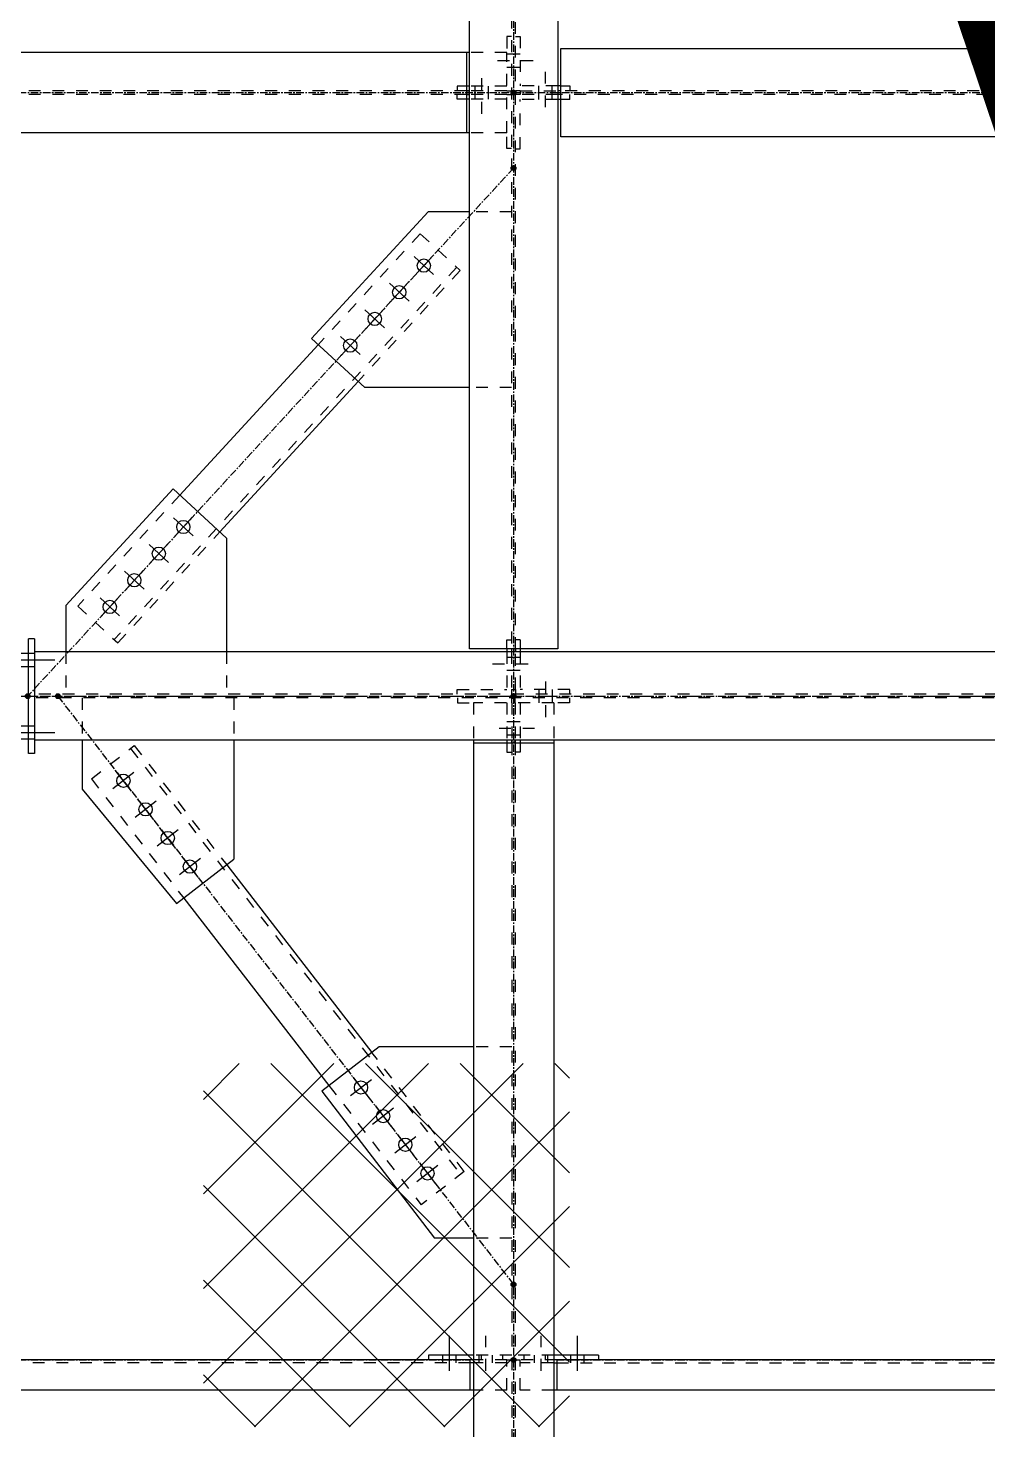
# Model space of a CAD drawing. Header units: inches. Extents: x 209270 to 234360, y -180214 to -150194.
# Drawn here: x 217307 to 218898, y -159580 to -157257 of the extents above; entities that cross this region are included whole.
import ezdxf

# ---------------------------------------------------------------- set-up
doc = ezdxf.new("R2010")
doc.units = ezdxf.units.IN
doc.header["$LTSCALE"] = 10
doc.header["$MEASUREMENT"] = 0
for name, pattern in [('CENTER', [2, 1.25, -0.25, 0.25, -0.25]), ('DXK_LINE_DOT2', [3.9198, 1.9599, -1.9599]), ('DXK_LINE_DOT5', [7.8785, 2.979, -0.9799, 0.9799, -0.9799, 0.9799, -0.9799]), ('PHANTOM', [2.5, 1.25, -0.25, 0.25, -0.25, 0.25, -0.25])]:
    doc.linetypes.add(name, pattern=pattern)
doc.layers.get('0').update_dxf_attribs({"color": 1})
for name, color, linetype in [('_STR_0', 5, 'Continuous'), ('_STR_1', 5, 'Continuous'), ('_STR_2', 5, 'Continuous'), ('_STR_4', 5, 'Continuous')]:
    doc.layers.add(name, color=color, linetype=linetype)
for name, color, linetype, lineweight in [('DIM.', 1, 'Continuous', 13), ('hoist', 1, 'Continuous', 9), ('PANTHOM', 1, 'PHANTOM', 0)]:
    doc.layers.add(name, color=color, linetype=linetype, lineweight=lineweight)

# ---------------------------------------------------------------- blocks, each defined once
blk = doc.blocks.new('A$C67244592')
at = {"layer": 'hoist', "lineweight": 0, "const_width": 62.5}
blk.add_lwpolyline([(0, -500), (4.3, 5159.9, 0.081795), (-153.3, 6122), (-1342.4, 9643.9, -0.081584), (-1500.1, 10603.6), (-1500.1, 15050)], format="xyb", dxfattribs=at)
blk = doc.blocks.new('GridLine-116860372-116906 - 114867')
at = {"layer": '_STR_2', "linetype": 'DXK_LINE_DOT5'}
blk.add_line((211379.7, -158363.7), (228961.1, -158363.7), dxfattribs=at)
blk = doc.blocks.new('Part-116860372-114947 - 114867')
at = {"layer": '_STR_4', "linetype": 'Continuous'}
for points in [[(218111.9, -158367.7, -1), (218111.9, -158359.7, -1)], [(218111.9, -160167.7, -1), (218111.9, -160159.7, -1)]]:
    blk.add_hatch(color=256, dxfattribs=at).paths.add_polyline_path(points)
at = {"layer": '_STR_1', "linetype": 'DXK_LINE_DOT2'}
for p, q in [((218045.3, -158374.8), (218045.3, -158441.9)), ((218178.5, -158374.8), (218045.3, -158374.8)), ((218109, -158374.8), (218109, -158436.9)), ((218114.7, -158374.8), (218114.7, -158436.9)), ((218178.5, -158374.8), (218178.5, -158436.9)), ((218109, -158441.9), (218109, -160033.7)), ((218114.7, -158441.9), (218114.7, -160033.7)), ((218045.3, -160038.7), (218045.3, -160150.7)), ((218109, -160038.7), (218109, -160150.7)), ((218114.7, -160038.7), (218114.7, -160150.7)), ((218178.5, -160038.7), (218178.5, -160150.7)), ((218178.5, -160150.7), (218045.3, -160150.7))]:
    blk.add_line(p, q, dxfattribs=at)
at = {"layer": '_STR_2', "linetype": 'Continuous'}
for p, q in [((218045.3, -158436.9), (218045.3, -160038.7)), ((218109, -158436.9), (218109, -158441.9)), ((218114.7, -158436.9), (218114.7, -158441.9)), ((218178.5, -158436.9), (218178.5, -160038.7)), ((218178.5, -158441.9), (218045.3, -158441.9)), ((218178.5, -160033.7), (218045.3, -160033.7)), ((218109, -160033.7), (218109, -160038.7)), ((218114.7, -160033.7), (218114.7, -160038.7))]:
    blk.add_line(p, q, dxfattribs=at)
at = {"layer": '_STR_4', "linetype": 'CENTER'}
blk.add_line((218111.9, -158363.7), (218111.9, -160163.7), dxfattribs=at)
at = {"layer": '_STR_4', "linetype": 'Continuous'}
for centre in [(218111.9, -158363.7), (218111.9, -160163.7)]:
    blk.add_circle(centre, 4, dxfattribs=at)
blk = doc.blocks.new('Bolt-116860372-115545 - 114867')
at = {"layer": '_STR_1', "linetype": 'DXK_LINE_DOT2'}
for p, q in [((218136, -158310.5), (218068, -158310.5)), ((218108.7, -158299.5), (218100.7, -158299.5)), ((218115, -158299.5), (218108.7, -158299.5)), ((218123, -158299.5), (218115, -158299.5)), ((218108.7, -158321.5), (218100.7, -158321.5)), ((218115, -158321.5), (218108.7, -158321.5)), ((218123, -158321.5), (218115, -158321.5))]:
    blk.add_line(p, q, dxfattribs=at)
blk = doc.blocks.new('Part-116860372-115573 - 114867')
at = {"layer": '_STR_1', "linetype": 'DXK_LINE_DOT2'}
for p, q in [((218115, -157270.5), (218123, -157270.5)), ((218123, -157270.5), (218123, -157352.5)), ((218123, -157360.5), (218115, -157360.5)), ((218185.1, -157352.5), (218123, -157352.5)), ((218190.1, -157360.5), (218185.1, -157360.5)), ((218190.1, -157352.5), (218205, -157352.5)), ((218205, -157352.5), (218205, -157360.5))]:
    blk.add_line(p, q, dxfattribs=at)
at = {"layer": '_STR_2', "linetype": 'Continuous'}
blk.add_line((218190.1, -157352.5), (218185.1, -157352.5), dxfattribs=at)
blk = doc.blocks.new('Part-116860372-115577 - 114867')
at = {"layer": '_STR_1', "linetype": 'DXK_LINE_DOT2'}
for p, q in [((218018.7, -157374.5), (218018.7, -157366.5)), ((218033.7, -157366.5), (218038.7, -157366.5)), ((218100.7, -157366.5), (218108.7, -157366.5)), ((218033.7, -157374.5), (218018.7, -157374.5)), ((218100.7, -157374.5), (218038.7, -157374.5)), ((218100.7, -157456.5), (218100.7, -157430.3)), ((218108.7, -157456.5), (218100.7, -157456.5))]:
    blk.add_line(p, q, dxfattribs=at)
at = {"layer": '_STR_2', "linetype": 'Continuous'}
blk.add_line((218038.7, -157374.5), (218033.7, -157374.5), dxfattribs=at)
blk = doc.blocks.new('Part-116860372-115042 - 114867')
at = {"layer": '_STR_4', "linetype": 'Continuous'}
for points in [[(218111.9, -159467.7, -1), (218111.9, -159459.7, -1)], [(219211.9, -159467.7, -1), (219211.9, -159459.7, -1)]]:
    blk.add_hatch(color=256, dxfattribs=at).paths.add_polyline_path(points)
at = {"layer": '_STR_1', "linetype": 'DXK_LINE_DOT2'}
for p, q in [((218122.7, -159513.7), (218122.7, -159463.7)), ((218183.5, -159463.7), (218122.7, -159463.7)), ((218178.5, -159468.7), (218122.7, -159468.7)), ((218183.5, -159468.7), (219140.3, -159468.7)), ((219201, -159463.7), (219140.3, -159463.7)), ((219201, -159468.7), (219145.3, -159468.7)), ((219201, -159513.7), (219201, -159463.7)), ((218178.5, -159513.7), (218122.7, -159513.7)), ((219201, -159513.7), (219145.3, -159513.7))]:
    blk.add_line(p, q, dxfattribs=at)
at = {"layer": '_STR_2', "linetype": 'Continuous'}
for p, q in [((218178.5, -159468.7), (218183.5, -159468.7)), ((219140.3, -159463.7), (218183.5, -159463.7)), ((218183.5, -159463.7), (218183.5, -159513.7)), ((219140.3, -159463.7), (219140.3, -159513.7)), ((219145.3, -159468.7), (219140.3, -159468.7)), ((219145.3, -159513.7), (218178.5, -159513.7))]:
    blk.add_line(p, q, dxfattribs=at)
at = {"layer": '_STR_4', "linetype": 'CENTER'}
for p, q in [((218111.9, -159463.7), (218122.7, -159463.7)), ((218183.5, -159463.7), (219140.3, -159463.7)), ((219201, -159463.7), (219211.9, -159463.7))]:
    blk.add_line(p, q, dxfattribs=at)
at = {"layer": '_STR_4', "linetype": 'Continuous'}
for centre in [(218111.9, -159463.7), (219211.9, -159463.7)]:
    blk.add_circle(centre, 4, dxfattribs=at)
blk = doc.blocks.new('Bolt-116860372-115581 - 114867')
at = {"layer": '_STR_1', "linetype": 'DXK_LINE_DOT2'}
for p, q in [((218085.5, -157310.5), (218158.5, -157310.5)), ((218100.7, -157299.5), (218108.7, -157299.5)), ((218100.7, -157321.5), (218108.7, -157321.5)), ((218108.7, -157299.5), (218115, -157299.5)), ((218108.7, -157321.5), (218115, -157321.5)), ((218115, -157299.5), (218123, -157299.5)), ((218115, -157321.5), (218123, -157321.5))]:
    blk.add_line(p, q, dxfattribs=at)
blk = doc.blocks.new('Part-116860372-114943 - 114867')
at = {"layer": '_STR_1', "linetype": 'DXK_LINE_DOT2'}
for p, q in [((219305, -158360.5), (217317.9, -158360.5)), ((220201.9, -158366.8), (217317.9, -158366.8))]:
    blk.add_line(p, q, dxfattribs=at)
at = {"layer": '_STR_2', "linetype": 'Continuous'}
for p, q in [((220206.9, -158290.5), (217317.9, -158290.5)), ((217317.9, -158290.5), (217317.9, -158436.9)), ((220206.9, -158436.9), (217317.9, -158436.9))]:
    blk.add_line(p, q, dxfattribs=at)
at = {"layer": '_STR_4', "linetype": 'CENTER'}
blk.add_line((217011.9, -158363.7), (220311.9, -158363.7), dxfattribs=at)
blk = doc.blocks.new('Part-116860372-114944 - 114867')
at = {"layer": '_STR_4', "linetype": 'Continuous'}
blk.add_hatch(color=256, dxfattribs=at).paths.add_polyline_path([(218111.9, -158367.7, -1), (218111.9, -158359.7, -1)])
at = {"layer": '_STR_1', "linetype": 'DXK_LINE_DOT2'}
for p, q in [((218108.7, -155473.7), (218108.7, -158285.5)), ((218115, -158285.5), (218115, -155473.7)), ((218108.7, -158290.5), (218108.7, -158352.5)), ((218115, -158352.5), (218115, -158290.5)), ((218108.7, -158352.5), (218115, -158352.5))]:
    blk.add_line(p, q, dxfattribs=at)
at = {"layer": '_STR_2', "linetype": 'Continuous'}
for p, q in [((218038.7, -158285.5), (218038.7, -155468.7)), ((218185.1, -155468.7), (218185.1, -158285.5)), ((218185.1, -158285.5), (218038.7, -158285.5)), ((218108.7, -158285.5), (218108.7, -158290.5)), ((218115, -158290.5), (218115, -158285.5))]:
    blk.add_line(p, q, dxfattribs=at)
at = {"layer": '_STR_4', "linetype": 'CENTER'}
blk.add_line((218111.9, -155363.7), (218111.9, -158363.7), dxfattribs=at)
at = {"layer": '_STR_4', "linetype": 'Continuous'}
blk.add_circle((218111.9, -158363.7), 4, dxfattribs=at)
blk = doc.blocks.new('Part-116860372-114949 - 114867')
at = {"layer": '_STR_4', "linetype": 'Continuous'}
for points in [[(217011.9, -157367.7, -1), (217011.9, -157359.7, -1)], [(218111.9, -157367.7, -1), (218111.9, -157359.7, -1)]]:
    blk.add_hatch(color=256, dxfattribs=at).paths.add_polyline_path(points)
at = {"layer": '_STR_1', "linetype": 'DXK_LINE_DOT2'}
for p, q in [((218100.7, -157297.1), (218038.7, -157297.1)), ((218100.7, -157430.3), (218100.7, -157297.1)), ((217022.7, -157360.8), (217022.7, -157366.5)), ((217078.5, -157360.8), (217022.7, -157360.8)), ((217078.5, -157366.5), (217022.7, -157366.5)), ((218033.7, -157360.8), (217083.5, -157360.8)), ((218033.7, -157366.5), (217083.5, -157366.5)), ((218100.7, -157360.8), (218038.7, -157360.8)), ((218100.7, -157366.5), (218038.7, -157366.5)), ((218100.7, -157430.3), (218038.7, -157430.3))]:
    blk.add_line(p, q, dxfattribs=at)
at = {"layer": '_STR_2', "linetype": 'Continuous'}
for p, q in [((217083.5, -157297.1), (217083.5, -157430.3)), ((218038.7, -157297.1), (217083.5, -157297.1)), ((218033.7, -157297.1), (218033.7, -157430.3)), ((217083.5, -157360.8), (217078.5, -157360.8)), ((217083.5, -157366.5), (217078.5, -157366.5)), ((218038.7, -157360.8), (218033.7, -157360.8)), ((218038.7, -157366.5), (218033.7, -157366.5)), ((218038.7, -157430.3), (217083.5, -157430.3))]:
    blk.add_line(p, q, dxfattribs=at)
at = {"layer": '_STR_4', "linetype": 'CENTER'}
blk.add_line((217011.9, -157363.7), (218111.9, -157363.7), dxfattribs=at)
at = {"layer": '_STR_4', "linetype": 'Continuous'}
for centre in [(217011.9, -157363.7), (218111.9, -157363.7)]:
    blk.add_circle(centre, 4, dxfattribs=at)
blk = doc.blocks.new('Part-116860372-114951 - 114867')
at = {"layer": '_STR_4', "linetype": 'Continuous'}
for points in [[(218111.9, -157367.7, -1), (218111.9, -157359.7, -1)], [(219211.9, -157367.7, -1), (219211.9, -157359.7, -1)]]:
    blk.add_hatch(color=256, dxfattribs=at).paths.add_polyline_path(points)
at = {"layer": '_STR_1', "linetype": 'DXK_LINE_DOT2'}
for p, q in [((218123, -157360.5), (218123, -157366.8)), ((218123, -157360.5), (218185.1, -157360.5)), ((218185.1, -157366.8), (218123, -157366.8)), ((219118.7, -157360.5), (218190.1, -157360.5)), ((219133.7, -157366.8), (218190.1, -157366.8)), ((219200.7, -157360.5), (219118.7, -157360.5)), ((219200.7, -157366.8), (219138.7, -157366.8)), ((219200.7, -157360.5), (219200.7, -157366.8))]:
    blk.add_line(p, q, dxfattribs=at)
at = {"layer": '_STR_2', "linetype": 'Continuous'}
for p, q in [((218190.1, -157436.9), (218190.1, -157290.5)), ((218190.1, -157290.5), (219133.7, -157290.5)), ((219133.7, -157290.5), (219133.7, -157436.9)), ((218190.1, -157360.5), (218185.1, -157360.5)), ((218190.1, -157366.8), (218185.1, -157366.8)), ((219138.7, -157360.5), (219133.7, -157360.5)), ((219138.7, -157366.8), (219133.7, -157366.8)), ((219133.7, -157436.9), (218190.1, -157436.9))]:
    blk.add_line(p, q, dxfattribs=at)
at = {"layer": '_STR_4', "linetype": 'CENTER'}
blk.add_line((218111.9, -157363.7), (219211.9, -157363.7), dxfattribs=at)
at = {"layer": '_STR_4', "linetype": 'Continuous'}
for centre in [(218111.9, -157363.7), (219211.9, -157363.7)]:
    blk.add_circle(centre, 4, dxfattribs=at)
blk = doc.blocks.new('Bolt-116860372-116314 - 114867')
at = {"layer": '_STR_2', "linetype": 'Continuous'}
for p, q in [((217482.8, -158490.4), (217448, -158517.3)), ((217478.9, -158521.3), (217451.9, -158486.5)), ((217519.5, -158537.8), (217484.8, -158564.8)), ((217515.6, -158568.7), (217488.7, -158533.9)), ((217556.3, -158585.3), (217521.5, -158612.2)), ((217552.4, -158616.1), (217525.4, -158581.4)), ((217593, -158632.7), (217558.2, -158659.7)), ((217589.1, -158663.6), (217562.2, -158628.8))]:
    blk.add_line(p, q, dxfattribs=at)
for centre in [(217465.4, -158503.9), (217502.1, -158551.3), (217538.9, -158598.8), (217575.6, -158646.2)]:
    blk.add_circle(centre, 11, dxfattribs=at)
blk = doc.blocks.new('Part-116860372-115041 - 114867')
at = {"layer": '_STR_4', "linetype": 'Continuous'}
for points in [[(217011.9, -159467.7, -1), (217011.9, -159459.7, -1)], [(218111.9, -159467.7, -1), (218111.9, -159459.7, -1)]]:
    blk.add_hatch(color=256, dxfattribs=at).paths.add_polyline_path(points)
at = {"layer": '_STR_1', "linetype": 'DXK_LINE_DOT2'}
for p, q in [((216966.8, -159513.7), (216971.8, -159468.7)), ((218040.3, -159468.7), (216971.8, -159468.7)), ((217056.9, -159513.7), (217052, -159468.7)), ((217061.9, -159513.7), (217061.9, -159463.7)), ((218101, -159463.7), (218040.3, -159463.7)), ((218101, -159468.7), (218045.3, -159468.7)), ((218101, -159513.7), (218101, -159463.7)), ((218101, -159513.7), (217056.9, -159513.7))]:
    blk.add_line(p, q, dxfattribs=at)
at = {"layer": '_STR_2', "linetype": 'Continuous'}
for p, q in [((216961.9, -159513.7), (216961.9, -159463.7)), ((218040.3, -159463.7), (216961.9, -159463.7)), ((218040.3, -159513.7), (218040.3, -159463.7)), ((218045.3, -159468.7), (218040.3, -159468.7)), ((218045.3, -159513.7), (216961.9, -159513.7))]:
    blk.add_line(p, q, dxfattribs=at)
at = {"layer": '_STR_4', "linetype": 'CENTER'}
for p, q in [((217011.9, -159463.7), (218040.3, -159463.7)), ((218101, -159463.7), (218111.9, -159463.7))]:
    blk.add_line(p, q, dxfattribs=at)
at = {"layer": '_STR_4', "linetype": 'Continuous'}
for centre in [(217011.9, -159463.7), (218111.9, -159463.7)]:
    blk.add_circle(centre, 4, dxfattribs=at)
blk = doc.blocks.new('Part-116860372-115104 - 114867')
at = {"layer": '_STR_4', "linetype": 'Continuous'}
for points in [[(218111.9, -157492.7, -1), (218111.9, -157484.7, -1)], [(217306.9, -158367.7, -1), (217306.9, -158359.7, -1)]]:
    blk.add_hatch(color=256, dxfattribs=at).paths.add_polyline_path(points)
at = {"layer": '_STR_1', "linetype": 'DXK_LINE_DOT2'}
for p, q in [((217957.4, -157597.5), (217788.2, -157781.5)), ((217957.4, -157597.5), (218023.7, -157658.4)), ((218017.8, -157653), (217450.1, -158270.1)), ((218023.7, -157658.4), (217854.4, -157842.4)), ((217559, -158030.6), (217389.7, -158214.6)), ((217455.9, -158275.5), (217625.2, -158091.5)), ((217389.7, -158214.6), (217455.9, -158275.5))]:
    blk.add_line(p, q, dxfattribs=at)
at = {"layer": '_STR_2', "linetype": 'Continuous'}
for p, q in [((217788.2, -157781.5), (217559, -158030.6)), ((217854.4, -157842.4), (217625.2, -158091.5))]:
    blk.add_line(p, q, dxfattribs=at)
at = {"layer": '_STR_4', "linetype": 'CENTER'}
blk.add_line((218111.9, -157488.7), (217306.9, -158363.7), dxfattribs=at)
at = {"layer": '_STR_4', "linetype": 'Continuous'}
for centre in [(218111.9, -157488.7), (217306.9, -158363.7)]:
    blk.add_circle(centre, 4, dxfattribs=at)
blk = doc.blocks.new('Part-116860372-115105 - 114867')
at = {"layer": '_STR_4', "linetype": 'Continuous'}
for points in [[(217356.9, -158367.7, -1), (217356.9, -158359.7, -1)], [(218111.9, -159342.7, -1), (218111.9, -159334.7, -1)]]:
    blk.add_hatch(color=256, dxfattribs=at).paths.add_polyline_path(points)
at = {"layer": '_STR_1', "linetype": 'DXK_LINE_DOT2'}
for p, q in [((217412.4, -158500.7), (217483.5, -158445.6)), ((217477.2, -158450.5), (218023.9, -159156.5)), ((217483.5, -158445.6), (217636.6, -158643.3)), ((217412.4, -158500.7), (217565.4, -158698.4)), ((218030.3, -159151.6), (217877.2, -158954)), ((217806, -159009.1), (217959.1, -159206.7)), ((218030.3, -159151.6), (217959.1, -159206.7))]:
    blk.add_line(p, q, dxfattribs=at)
at = {"layer": '_STR_2', "linetype": 'Continuous'}
for p, q in [((217636.6, -158643.3), (217877.2, -158954)), ((217565.4, -158698.4), (217806, -159009.1))]:
    blk.add_line(p, q, dxfattribs=at)
at = {"layer": '_STR_4', "linetype": 'CENTER'}
blk.add_line((217356.9, -158363.7), (218111.9, -159338.7), dxfattribs=at)
at = {"layer": '_STR_4', "linetype": 'Continuous'}
for centre in [(217356.9, -158363.7), (218111.9, -159338.7)]:
    blk.add_circle(centre, 4, dxfattribs=at)
blk = doc.blocks.new('Part-116860372-116633 - 114867')
at = {"layer": '_STR_1', "linetype": 'DXK_LINE_DOT2'}
blk.add_line((217317.9, -158290.5), (217317.9, -158436.9), dxfattribs=at)
at = {"layer": '_STR_2', "linetype": 'Continuous'}
for p, q in [((217317.9, -158268.7), (217307.9, -158268.7)), ((217307.9, -158458.7), (217307.9, -158268.7)), ((217317.9, -158268.7), (217317.9, -158290.5)), ((217317.9, -158436.9), (217317.9, -158458.7)), ((217317.9, -158458.7), (217307.9, -158458.7))]:
    blk.add_line(p, q, dxfattribs=at)
blk = doc.blocks.new('Bolt-116860372-116311 - 114867')
at = {"layer": '_STR_2', "linetype": 'Continuous'}
for p, q in [((217841.7, -159025.7), (217876.5, -158998.8)), ((217845.6, -158994.9), (217872.6, -159029.7)), ((217878.4, -159073.2), (217913.2, -159046.2)), ((217882.4, -159042.3), (217909.3, -159077.1)), ((217915.2, -159120.6), (217950, -159093.7)), ((217919.1, -159089.7), (217946, -159124.5)), ((217951.9, -159168.1), (217986.7, -159141.1)), ((217955.8, -159137.2), (217982.8, -159172))]:
    blk.add_line(p, q, dxfattribs=at)
for centre in [(217859.1, -159012.3), (217895.8, -159059.7), (217932.6, -159107.1), (217969.3, -159154.6)]:
    blk.add_circle(centre, 11, dxfattribs=at)
blk = doc.blocks.new('Part-116860372-116319 - 114867')
at = {"layer": '_STR_1', "linetype": 'DXK_LINE_DOT2'}
for p, q in [((218108.7, -157561.2), (218038.7, -157561.2)), ((218108.7, -157852.5), (218038.7, -157852.5))]:
    blk.add_line(p, q, dxfattribs=at)
at = {"layer": '_STR_2', "linetype": 'Continuous'}
for p, q in [((217970.4, -157561.2), (217777.1, -157771.3)), ((218038.7, -157561.2), (217970.4, -157561.2)), ((217777.1, -157771.3), (217865.4, -157852.5)), ((218038.7, -157852.5), (217865.4, -157852.5))]:
    blk.add_line(p, q, dxfattribs=at)
blk = doc.blocks.new('Part-116860372-116313 - 114867')
at = {"layer": '_STR_1', "linetype": 'DXK_LINE_DOT2'}
for p, q in [((217397.2, -158366.8), (217397.2, -158436.9)), ((217648.4, -158366.8), (217648.4, -158436.9))]:
    blk.add_line(p, q, dxfattribs=at)
at = {"layer": '_STR_2', "linetype": 'Continuous'}
for p, q in [((217397.2, -158436.9), (217397.2, -158518.1)), ((217648.4, -158436.9), (217648.4, -158634.1)), ((217397.2, -158518.1), (217553.6, -158707.5)), ((217553.6, -158707.5), (217648.4, -158634.1))]:
    blk.add_line(p, q, dxfattribs=at)
blk = doc.blocks.new('Part-116860372-115533 - 114867')
at = {"layer": '_STR_1', "linetype": 'DXK_LINE_DOT2'}
for p, q in [((218114.7, -158374.8), (218114.7, -158366.8)), ((218204.7, -158366.8), (218204.7, -158374.8)), ((218122.7, -158374.8), (218122.7, -158436.9)), ((218204.7, -158374.8), (218178.5, -158374.8)), ((218114.7, -158441.9), (218114.7, -158436.9)), ((218122.7, -158456.8), (218114.7, -158456.8)), ((218122.7, -158441.9), (218122.7, -158456.8))]:
    blk.add_line(p, q, dxfattribs=at)
at = {"layer": '_STR_2', "linetype": 'Continuous'}
blk.add_line((218122.7, -158436.9), (218122.7, -158441.9), dxfattribs=at)
blk = doc.blocks.new('Part-116860372-115534 - 114867')
at = {"layer": '_STR_1', "linetype": 'DXK_LINE_DOT2'}
for p, q in [((218019, -158366.8), (218019, -158374.8)), ((218109, -158374.8), (218109, -158366.8)), ((218019, -158374.8), (218045.3, -158374.8)), ((218101, -158374.8), (218101, -158436.9)), ((218109, -158441.9), (218109, -158436.9)), ((218101, -158441.9), (218101, -158456.8)), ((218101, -158456.8), (218109, -158456.8))]:
    blk.add_line(p, q, dxfattribs=at)
at = {"layer": '_STR_2', "linetype": 'Continuous'}
blk.add_line((218101, -158436.9), (218101, -158441.9), dxfattribs=at)
blk = doc.blocks.new('Bolt-116860372-115535 - 114867')
at = {"layer": '_STR_1', "linetype": 'DXK_LINE_DOT2'}
for p, q in [((218101, -158405.8), (218109, -158405.8)), ((218109, -158405.8), (218114.7, -158405.8)), ((218114.7, -158405.8), (218122.7, -158405.8)), ((218088, -158416.8), (218156, -158416.8)), ((218101, -158427.8), (218109, -158427.8)), ((218109, -158427.8), (218114.7, -158427.8)), ((218114.7, -158427.8), (218122.7, -158427.8))]:
    blk.add_line(p, q, dxfattribs=at)
blk = doc.blocks.new('Bolt-116860372-115536 - 114867')
at = {"layer": '_STR_1', "linetype": 'DXK_LINE_DOT2'}
for p, q in [((218164.7, -158339.5), (218164.7, -158407.5)), ((218153.7, -158352.5), (218153.7, -158360.5)), ((218153.7, -158360.5), (218153.7, -158366.8)), ((218153.7, -158366.8), (218153.7, -158374.8)), ((218175.7, -158352.5), (218175.7, -158360.5)), ((218175.7, -158360.5), (218175.7, -158366.8)), ((218175.7, -158366.8), (218175.7, -158374.8))]:
    blk.add_line(p, q, dxfattribs=at)
blk = doc.blocks.new('Part-116860372-115543 - 114867')
at = {"layer": '_STR_1', "linetype": 'DXK_LINE_DOT2'}
for p, q in [((218100.7, -158285.5), (218100.7, -158270.5)), ((218100.7, -158270.5), (218108.7, -158270.5)), ((218100.7, -158290.5), (218100.7, -158352.5)), ((218108.7, -158285.5), (218108.7, -158290.5)), ((218018.7, -158360.5), (218018.7, -158352.5)), ((218018.7, -158352.5), (218100.7, -158352.5)), ((218108.7, -158352.5), (218108.7, -158360.5))]:
    blk.add_line(p, q, dxfattribs=at)
at = {"layer": '_STR_2', "linetype": 'Continuous'}
blk.add_line((218100.7, -158285.5), (218100.7, -158290.5), dxfattribs=at)
blk = doc.blocks.new('Part-116860372-115544 - 114867')
at = {"layer": '_STR_1', "linetype": 'DXK_LINE_DOT2'}
for p, q in [((218123, -158270.5), (218115, -158270.5)), ((218123, -158270.5), (218123, -158285.5)), ((218115, -158285.5), (218115, -158290.5)), ((218123, -158290.5), (218123, -158352.5)), ((218115, -158352.5), (218115, -158360.5)), ((218205, -158352.5), (218123, -158352.5)), ((218205, -158360.5), (218205, -158352.5))]:
    blk.add_line(p, q, dxfattribs=at)
at = {"layer": '_STR_2', "linetype": 'Continuous'}
blk.add_line((218123, -158285.5), (218123, -158290.5), dxfattribs=at)
blk = doc.blocks.new('Part-116860372-115574 - 114867')
at = {"layer": '_STR_1', "linetype": 'DXK_LINE_DOT2'}
for p, q in [((218123, -157366.8), (218115, -157366.8)), ((218190.1, -157366.8), (218185.1, -157366.8)), ((218205, -157374.8), (218205, -157366.8)), ((218123, -157456.8), (218123, -157374.8)), ((218185.1, -157374.8), (218123, -157374.8)), ((218205, -157374.8), (218190.1, -157374.8)), ((218115, -157456.8), (218123, -157456.8))]:
    blk.add_line(p, q, dxfattribs=at)
at = {"layer": '_STR_2', "linetype": 'Continuous'}
blk.add_line((218190.1, -157374.8), (218185.1, -157374.8), dxfattribs=at)
blk = doc.blocks.new('Bolt-116860372-115575 - 114867')
at = {"layer": '_STR_1', "linetype": 'DXK_LINE_DOT2'}
for p, q in [((218165, -157387.8), (218165, -157319.8)), ((218154, -157360.5), (218154, -157352.5)), ((218154, -157366.8), (218154, -157360.5)), ((218154, -157374.8), (218154, -157366.8)), ((218176, -157360.5), (218176, -157352.5)), ((218176, -157366.8), (218176, -157360.5)), ((218176, -157374.8), (218176, -157366.8))]:
    blk.add_line(p, q, dxfattribs=at)
blk = doc.blocks.new('Part-116860372-115578 - 114867')
at = {"layer": '_STR_1', "linetype": 'DXK_LINE_DOT2'}
for p, q in [((218108.7, -157270.8), (218100.7, -157270.8)), ((218100.7, -157270.8), (218100.7, -157297.1)), ((218018.7, -157352.8), (218018.7, -157360.8)), ((218033.7, -157352.8), (218018.7, -157352.8)), ((218033.7, -157360.8), (218038.7, -157360.8)), ((218100.7, -157352.8), (218038.7, -157352.8)), ((218100.7, -157360.8), (218108.7, -157360.8))]:
    blk.add_line(p, q, dxfattribs=at)
at = {"layer": '_STR_2', "linetype": 'Continuous'}
blk.add_line((218038.7, -157352.8), (218033.7, -157352.8), dxfattribs=at)
blk = doc.blocks.new('Bolt-116860372-115579 - 114867')
at = {"layer": '_STR_1', "linetype": 'DXK_LINE_DOT2'}
for p, q in [((218058.7, -157339.8), (218058.7, -157407.8)), ((218047.7, -157352.8), (218047.7, -157360.8)), ((218047.7, -157360.8), (218047.7, -157366.5)), ((218047.7, -157366.5), (218047.7, -157374.5)), ((218069.7, -157352.8), (218069.7, -157360.8)), ((218069.7, -157360.8), (218069.7, -157366.5)), ((218069.7, -157366.5), (218069.7, -157374.5))]:
    blk.add_line(p, q, dxfattribs=at)
blk = doc.blocks.new('Part-116860372-116310 - 114867')
at = {"layer": '_STR_1', "linetype": 'DXK_LINE_DOT2'}
for p, q in [((218109, -158944.8), (218045.3, -158944.8)), ((218109, -159262), (218045.3, -159262))]:
    blk.add_line(p, q, dxfattribs=at)
at = {"layer": '_STR_2', "linetype": 'Continuous'}
for p, q in [((217889.1, -158944.8), (217794.2, -159018.3)), ((218045.3, -158944.8), (217889.1, -158944.8)), ((217794.2, -159018.3), (217981.1, -159262)), ((218045.3, -159262), (217981.1, -159262))]:
    blk.add_line(p, q, dxfattribs=at)
blk = doc.blocks.new('Part-116860372-116316 - 114867')
at = {"layer": '_STR_1', "linetype": 'DXK_LINE_DOT2'}
for p, q in [((217370.2, -158290.5), (217370.2, -158360.5)), ((217636.2, -158290.5), (217636.2, -158360.5))]:
    blk.add_line(p, q, dxfattribs=at)
at = {"layer": '_STR_2', "linetype": 'Continuous'}
for p, q in [((217547.9, -158020.4), (217370.2, -158213.6)), ((217547.9, -158020.4), (217636.2, -158101.7)), ((217636.2, -158101.7), (217636.2, -158290.5)), ((217370.2, -158213.6), (217370.2, -158290.5))]:
    blk.add_line(p, q, dxfattribs=at)
blk = doc.blocks.new('Part-116860372-115681 - 114867')
at = {"layer": '_STR_1', "linetype": 'DXK_LINE_DOT2'}
for p, q in [((218178.5, -159455.7), (218114.7, -159455.7)), ((218129.7, -159463.7), (218129.7, -159455.7)), ((218164.7, -159463.7), (218164.7, -159455.7))]:
    blk.add_line(p, q, dxfattribs=at)
at = {"layer": '_STR_2', "linetype": 'Continuous'}
for p, q in [((218252.7, -159455.7), (218178.5, -159455.7)), ((218252.7, -159455.7), (218252.7, -159463.7)), ((218183.5, -159463.7), (218178.5, -159463.7))]:
    blk.add_line(p, q, dxfattribs=at)
blk = doc.blocks.new('Bolt-116860372-115682 - 114867')
at = {"layer": '_STR_1', "linetype": 'DXK_LINE_DOT2'}
for p, q in [((218157.7, -159481.7), (218157.7, -159423.7)), ((218146.7, -159463.7), (218146.7, -159455.7)), ((218168.7, -159463.7), (218168.7, -159455.7)), ((218146.7, -159468.7), (218146.7, -159463.7)), ((218168.7, -159468.7), (218168.7, -159463.7))]:
    blk.add_line(p, q, dxfattribs=at)
at = {"layer": '_STR_2', "linetype": 'Continuous'}
for p, q in [((218217.7, -159481.7), (218217.7, -159423.7)), ((218206.7, -159463.7), (218206.7, -159455.7)), ((218228.7, -159463.7), (218228.7, -159455.7)), ((218206.7, -159468.7), (218206.7, -159463.7)), ((218228.7, -159468.7), (218228.7, -159463.7))]:
    blk.add_line(p, q, dxfattribs=at)
blk = doc.blocks.new('Part-116860372-115685 - 114867')
at = {"layer": '_STR_1', "linetype": 'DXK_LINE_DOT2'}
for p, q in [((218109, -159455.7), (218045.3, -159455.7)), ((218059, -159463.7), (218059, -159455.7)), ((218094, -159463.7), (218094, -159455.7))]:
    blk.add_line(p, q, dxfattribs=at)
at = {"layer": '_STR_2', "linetype": 'Continuous'}
for p, q in [((218045.3, -159455.7), (217971, -159455.7)), ((217971, -159455.7), (217971, -159463.7)), ((218045.3, -159463.7), (218040.3, -159463.7))]:
    blk.add_line(p, q, dxfattribs=at)
blk = doc.blocks.new('Bolt-116860372-115686 - 114867')
at = {"layer": '_STR_1', "linetype": 'DXK_LINE_DOT2'}
for p, q in [((218066, -159481.7), (218066, -159423.7)), ((218055, -159463.7), (218055, -159455.7)), ((218077, -159463.7), (218077, -159455.7)), ((218055, -159468.7), (218055, -159463.7)), ((218077, -159468.7), (218077, -159463.7))]:
    blk.add_line(p, q, dxfattribs=at)
at = {"layer": '_STR_2', "linetype": 'Continuous'}
for p, q in [((218006, -159481.7), (218006, -159423.7)), ((217995, -159463.7), (217995, -159455.7)), ((218017, -159463.7), (218017, -159455.7)), ((217995, -159468.7), (217995, -159463.7)), ((218017, -159468.7), (218017, -159463.7))]:
    blk.add_line(p, q, dxfattribs=at)
blk = doc.blocks.new('Bolt-116860372-116317 - 114867')
at = {"layer": '_STR_2', "linetype": 'Continuous'}
for p, q in [((217548.5, -158068.5), (217580.9, -158098.3)), ((217579.6, -158067.2), (217549.8, -158099.6)), ((217539, -158111.4), (217509.2, -158143.8)), ((217507.9, -158112.7), (217540.3, -158142.5)), ((217467.3, -158156.8), (217499.7, -158186.6)), ((217498.4, -158155.5), (217468.6, -158187.9)), ((217426.7, -158201), (217459, -158230.8)), ((217457.7, -158199.7), (217428, -158232.1))]:
    blk.add_line(p, q, dxfattribs=at)
for centre in [(217564.7, -158083.4), (217524.1, -158127.6), (217483.5, -158171.7), (217442.8, -158215.9)]:
    blk.add_circle(centre, 11, dxfattribs=at)
blk = doc.blocks.new('Bolt-116860372-116320 - 114867')
at = {"layer": '_STR_2', "linetype": 'Continuous'}
for p, q in [((217979.4, -157665.2), (217947, -157635.4)), ((217948.3, -157666.5), (217978.1, -157634.1)), ((217938.7, -157709.4), (217906.4, -157679.6)), ((217907.6, -157710.7), (217937.4, -157678.3)), ((217898.1, -157753.5), (217865.7, -157723.7)), ((217867, -157754.8), (217896.8, -157722.4)), ((217857.5, -157797.7), (217825.1, -157767.9)), ((217826.4, -157799), (217856.2, -157766.6))]:
    blk.add_line(p, q, dxfattribs=at)
for centre in [(217963.2, -157650.3), (217922.5, -157694.5), (217881.9, -157738.6), (217841.3, -157782.8)]:
    blk.add_circle(centre, 11, dxfattribs=at)
blk = doc.blocks.new('Bolt-116860372-116634 - 114867')
at = {"layer": '_STR_2', "linetype": 'Continuous'}
for p, q in [((217281.9, -158292.7), (217306.9, -158292.7)), ((217281.9, -158292.7), (217306.9, -158292.7)), ((217307.9, -158292.7), (217317.9, -158292.7)), ((217307.9, -158292.7), (217317.9, -158292.7)), ((217268.9, -158303.7), (217351.9, -158303.7)), ((217268.9, -158303.7), (217351.9, -158303.7)), ((217281.9, -158314.7), (217306.9, -158314.7)), ((217281.9, -158314.7), (217306.9, -158314.7)), ((217307.9, -158314.7), (217317.9, -158314.7)), ((217307.9, -158314.7), (217317.9, -158314.7)), ((217281.9, -158412.7), (217306.9, -158412.7)), ((217281.9, -158412.7), (217306.9, -158412.7)), ((217307.9, -158412.7), (217317.9, -158412.7)), ((217307.9, -158412.7), (217317.9, -158412.7)), ((217268.9, -158423.7), (217351.9, -158423.7)), ((217268.9, -158423.7), (217351.9, -158423.7)), ((217281.9, -158434.7), (217306.9, -158434.7)), ((217281.9, -158434.7), (217306.9, -158434.7)), ((217307.9, -158434.7), (217317.9, -158434.7)), ((217307.9, -158434.7), (217317.9, -158434.7))]:
    blk.add_line(p, q, dxfattribs=at)
blk = doc.blocks.new('OVERLAY_DRAWING')
at = {"layer": 'PANTHOM'}
h = blk.add_hatch(dxfattribs=at)
h.set_pattern_fill('ANSI37', color=256, scale=887.309452, angle=-180)
h.set_pattern_definition([(225, (321443.36, 2111774.06), (78.4278163, -78.4278163), []), (315, (321443.36, 2111774.06), (78.4278163, 78.4278163), [])])
h.paths.add_polyline_path([(218204.6, -159574.8), (218204.6, -158972.6), (217598, -158972.6), (217598, -159574.8)])
at = {"layer": '_STR_0', "zscale": 0.8}
for name in ['Part-116860372-114944 - 114867', 'Part-116860372-115578 - 114867', 'Part-116860372-115573 - 114867', 'Part-116860372-114949 - 114867', 'Part-116860372-114951 - 114867', 'Bolt-116860372-115581 - 114867', 'Bolt-116860372-115575 - 114867', 'Bolt-116860372-115579 - 114867', 'Part-116860372-115577 - 114867', 'Part-116860372-115574 - 114867', 'Part-116860372-115104 - 114867', 'Part-116860372-116319 - 114867', 'Bolt-116860372-116320 - 114867', 'Part-116860372-116316 - 114867', 'Bolt-116860372-116317 - 114867', 'GridLine-116860372-116906 - 114867', 'Part-116860372-116633 - 114867', 'Part-116860372-115543 - 114867', 'Part-116860372-115544 - 114867', 'Part-116860372-114943 - 114867', 'Bolt-116860372-116634 - 114867', 'Bolt-116860372-115545 - 114867', 'Bolt-116860372-115536 - 114867', 'Part-116860372-115105 - 114867', 'Part-116860372-116313 - 114867', 'Part-116860372-115534 - 114867', 'Part-116860372-114947 - 114867', 'Part-116860372-115533 - 114867', 'Bolt-116860372-115535 - 114867', 'Bolt-116860372-116314 - 114867', 'Part-116860372-116310 - 114867', 'Bolt-116860372-116311 - 114867', 'Bolt-116860372-115686 - 114867', 'Bolt-116860372-115682 - 114867', 'Part-116860372-115685 - 114867', 'Part-116860372-115681 - 114867', 'Part-116860372-115041 - 114867', 'Part-116860372-115042 - 114867']:
    blk.add_blockref(name, (0, 0), dxfattribs=at)
at = {"layer": 'DIM.'}
blk.add_blockref('A$C67244592', (220011.9, -166263.7), dxfattribs=at)

msp = doc.modelspace()

# ---------------------------------------------------------------- block references
msp.add_blockref('OVERLAY_DRAWING', (0, 0))

doc.saveas('drawing.dxf')
